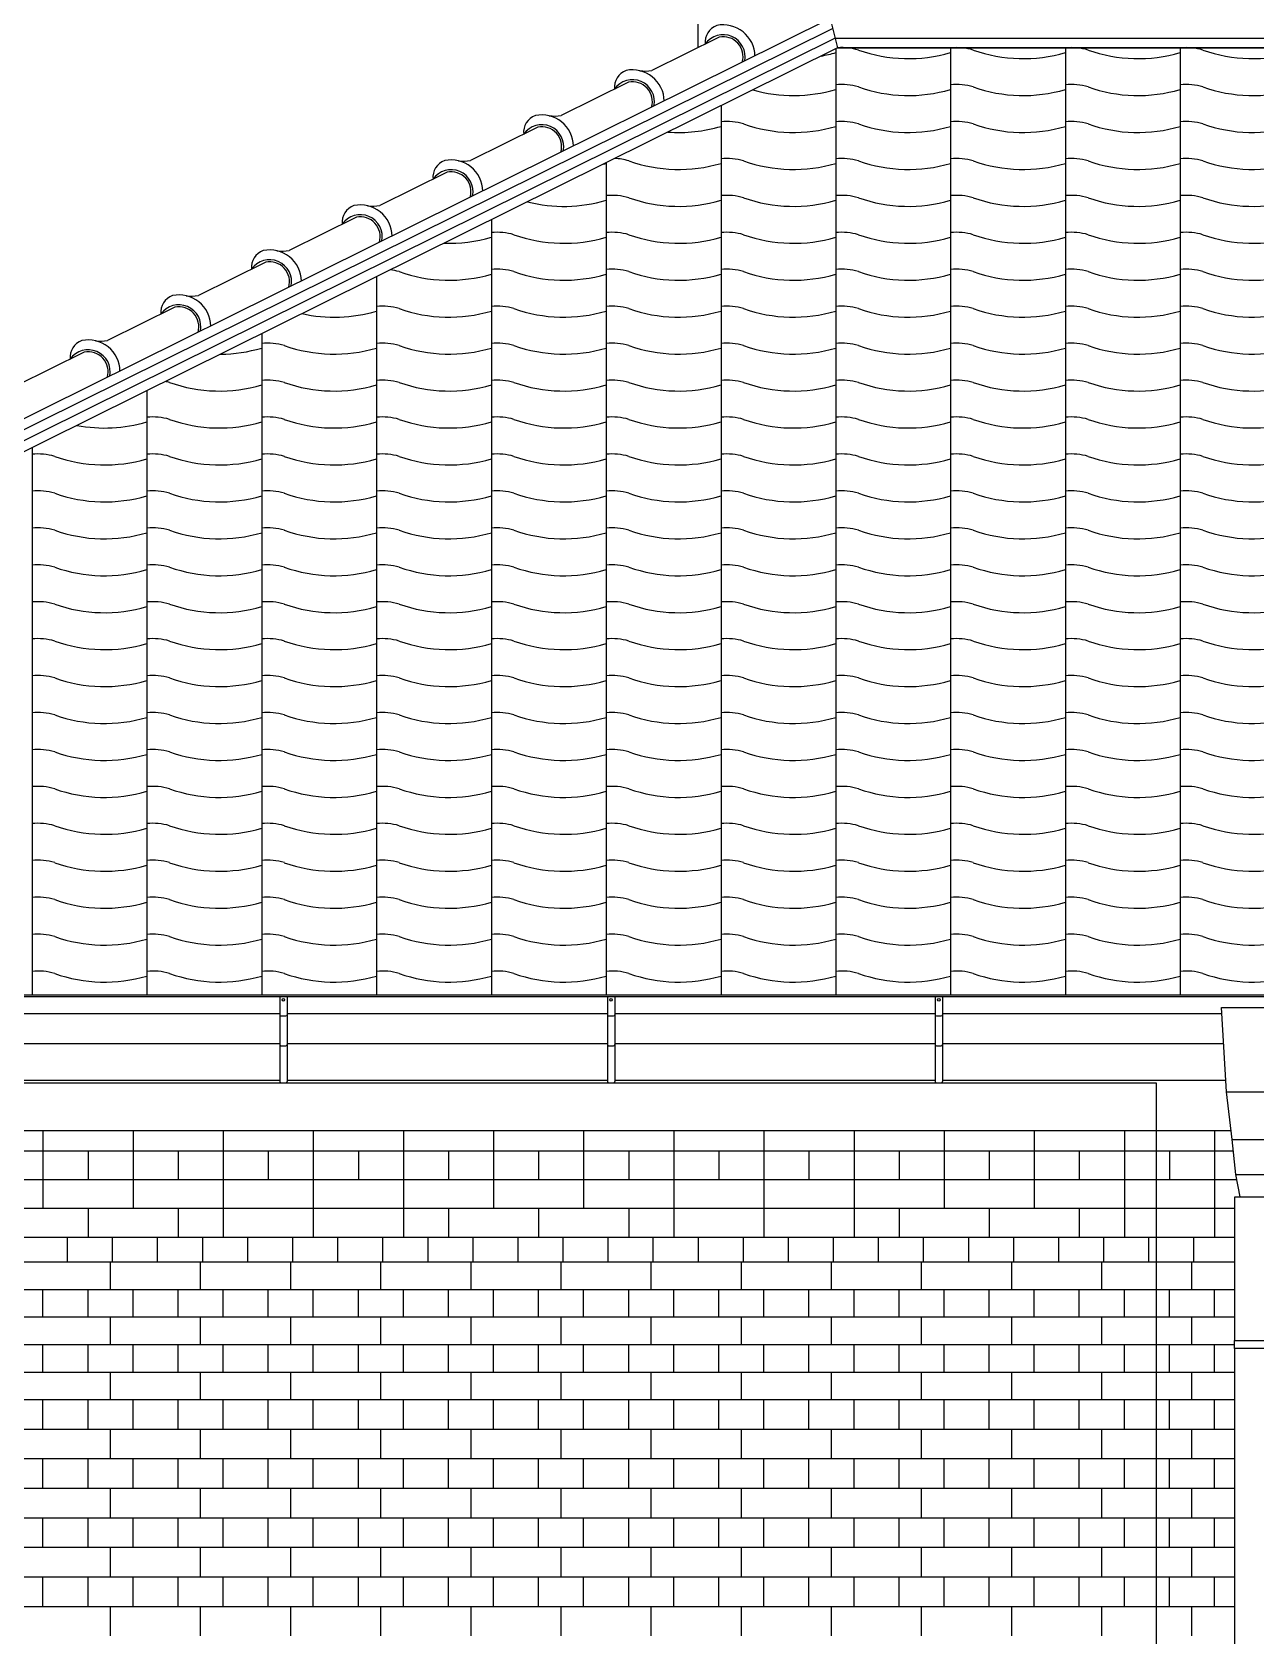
# Model space of a CAD drawing. Extents: x 101185 to 134825, y -129942 to -106182.
# Drawn here: x 110723 to 113711, y -118024 to -114110 of the extents above; entities that cross this region are included whole.
import ezdxf

# ---------------------------------------------------------------- set-up
doc = ezdxf.new("R2010")
doc.units = 0
doc.header["$LTSCALE"] = 50
doc.header["$MEASUREMENT"] = 0
for name, color, linetype in [('DIM', 7, 'CONTINUOUS'), ('ele-3', 6, 'CONTINUOUS'), ('FIN', 5, 'CONTINUOUS'), ('h', 5, 'CONTINUOUS'), ('HAT', 5, 'CONTINUOUS'), ('HATCH', 5, 'CONTINUOUS'), ('W-1', 3, 'CONTINUOUS'), ('WALLI', 4, 'CONTINUOUS'), ('WID', 4, 'CONTINUOUS')]:
    doc.layers.add(name, color=color, linetype=linetype)

msp = doc.modelspace()

# ---------------------------------------------------------------- linework, layer by layer
at = {"layer": 'DIM'}
msp.add_line((112671.6, -114076.5), (112689.4, -114148.1), dxfattribs=at)
at = {"layer": 'ele-3'}
for p, q in [((112677.5, -114100.4), (108141.6, -116351)), ((112683.4, -114124.2), (108147.6, -116374.8)), ((112683.4, -114124.2), (123125.3, -114124.2)), ((113659.4, -116952.4), (113734.4, -116952.4)), ((113659.4, -117302.9), (113659.4, -116952.4)), ((108109.4, -117178.5), (113659.4, -117178.5)), ((108109.4, -117245.7), (113659.4, -117245.7)), ((108109.4, -117312.9), (113658.4, -117312.9)), ((113659.4, -118187.3), (113659.4, -117322.9)), ((108109.4, -117380.1), (113659.4, -117380.1)), ((108109.4, -117447.3), (113659.4, -117447.3))]:
    msp.add_line(p, q, dxfattribs=at)
for points in [[(110809.4, -117111.3), (110809.4, -117051.3)], [(110919.4, -117111.3), (110919.4, -117051.3)], [(111029.4, -117111.3), (111029.4, -117051.3)], [(111139.4, -117111.3), (111139.4, -117051.3)], [(111249.4, -117111.3), (111249.4, -117051.3)], [(111359.4, -117111.3), (111359.4, -117051.3)], [(111469.4, -117111.3), (111469.4, -117051.3)], [(111579.4, -117111.3), (111579.4, -117051.3)], [(111689.4, -117111.3), (111689.4, -117051.3)], [(111799.4, -117111.3), (111799.4, -117051.3)], [(111909.4, -117111.3), (111909.4, -117051.3)], [(112019.4, -117111.3), (112019.4, -117051.3)], [(112129.4, -117111.3), (112129.4, -117051.3)], [(112239.4, -117111.3), (112239.4, -117051.3)], [(112349.4, -117111.3), (112349.4, -117051.3)], [(112459.4, -117111.3), (112459.4, -117051.3)], [(112569.4, -117111.3), (112569.4, -117051.3)], [(112679.4, -117111.3), (112679.4, -117051.3)], [(112789.4, -117111.3), (112789.4, -117051.3)], [(112899.4, -117111.3), (112899.4, -117051.3)], [(113009.4, -117111.3), (113009.4, -117051.3)], [(113119.4, -117111.3), (113119.4, -117051.3)], [(113229.4, -117111.3), (113229.4, -117051.3)], [(113339.4, -117111.3), (113339.4, -117051.3)], [(113449.4, -117111.3), (113449.4, -117051.3)], [(113559.4, -117111.3), (113559.4, -117051.3)], [(110914.4, -117178.5), (110914.4, -117111.3)], [(111134.4, -117178.5), (111134.4, -117111.3)], [(111354.4, -117178.5), (111354.4, -117111.3)], [(111574.4, -117178.5), (111574.4, -117111.3)], [(111794.4, -117178.5), (111794.4, -117111.3)], [(112014.4, -117178.5), (112014.4, -117111.3)], [(112234.4, -117178.5), (112234.4, -117111.3)], [(112454.4, -117178.5), (112454.4, -117111.3)], [(112674.4, -117178.5), (112674.4, -117111.3)], [(112894.4, -117178.5), (112894.4, -117111.3)], [(113114.4, -117178.5), (113114.4, -117111.3)], [(113334.4, -117178.5), (113334.4, -117111.3)], [(113554.4, -117178.5), (113554.4, -117111.3)], [(110749.4, -117245.7), (110749.4, -117178.5)], [(110859.4, -117245.7), (110859.4, -117178.5)], [(110969.4, -117245.7), (110969.4, -117178.5)], [(111079.4, -117245.7), (111079.4, -117178.5)], [(111189.4, -117245.7), (111189.4, -117178.5)], [(111299.4, -117245.7), (111299.4, -117178.5)], [(111409.4, -117245.7), (111409.4, -117178.5)], [(111519.4, -117245.7), (111519.4, -117178.5)], [(111629.4, -117245.7), (111629.4, -117178.5)], [(111739.4, -117245.7), (111739.4, -117178.5)], [(111849.4, -117245.7), (111849.4, -117178.5)], [(111959.4, -117245.7), (111959.4, -117178.5)], [(112069.4, -117245.7), (112069.4, -117178.5)], [(112179.4, -117245.7), (112179.4, -117178.5)], [(112289.4, -117245.7), (112289.4, -117178.5)], [(112399.4, -117245.7), (112399.4, -117178.5)], [(112509.4, -117245.7), (112509.4, -117178.5)], [(112619.4, -117245.7), (112619.4, -117178.5)], [(112729.4, -117245.7), (112729.4, -117178.5)], [(112839.4, -117245.7), (112839.4, -117178.5)], [(112949.4, -117245.7), (112949.4, -117178.5)], [(113059.4, -117245.7), (113059.4, -117178.5)], [(113169.4, -117245.7), (113169.4, -117178.5)], [(113279.4, -117245.7), (113279.4, -117178.5)], [(113389.4, -117245.7), (113389.4, -117178.5)], [(113499.4, -117245.7), (113499.4, -117178.5)], [(113609.4, -117245.7), (113609.4, -117178.5)], [(110914.4, -117312.9), (110914.4, -117245.7)], [(111134.4, -117312.9), (111134.4, -117245.7)], [(111354.4, -117312.9), (111354.4, -117245.7)], [(111574.4, -117312.9), (111574.4, -117245.7)], [(111794.4, -117312.9), (111794.4, -117245.7)], [(112014.4, -117312.9), (112014.4, -117245.7)], [(112234.4, -117312.9), (112234.4, -117245.7)], [(112454.4, -117312.9), (112454.4, -117245.7)], [(112674.4, -117312.9), (112674.4, -117245.7)], [(112894.4, -117312.9), (112894.4, -117245.7)], [(113114.4, -117312.9), (113114.4, -117245.7)], [(113334.4, -117312.9), (113334.4, -117245.7)], [(113554.4, -117312.9), (113554.4, -117245.7)], [(110749.4, -117380.1), (110749.4, -117312.9)], [(110859.4, -117380.1), (110859.4, -117312.9)], [(110969.4, -117380.1), (110969.4, -117312.9)], [(111079.4, -117380.1), (111079.4, -117312.9)], [(111189.4, -117380.1), (111189.4, -117312.9)], [(111299.4, -117380.1), (111299.4, -117312.9)], [(111409.4, -117380.1), (111409.4, -117312.9)], [(111519.4, -117380.1), (111519.4, -117312.9)], [(111629.4, -117380.1), (111629.4, -117312.9)], [(111739.4, -117380.1), (111739.4, -117312.9)], [(111849.4, -117380.1), (111849.4, -117312.9)], [(111959.4, -117380.1), (111959.4, -117312.9)], [(112069.4, -117380.1), (112069.4, -117312.9)], [(112179.4, -117380.1), (112179.4, -117312.9)], [(112289.4, -117380.1), (112289.4, -117312.9)], [(112399.4, -117380.1), (112399.4, -117312.9)], [(112509.4, -117380.1), (112509.4, -117312.9)], [(112619.4, -117380.1), (112619.4, -117312.9)], [(112729.4, -117380.1), (112729.4, -117312.9)], [(112839.4, -117380.1), (112839.4, -117312.9)], [(112949.4, -117380.1), (112949.4, -117312.9)], [(113059.4, -117380.1), (113059.4, -117312.9)], [(113169.4, -117380.1), (113169.4, -117312.9)], [(113279.4, -117380.1), (113279.4, -117312.9)], [(113389.4, -117380.1), (113389.4, -117312.9)], [(113499.4, -117380.1), (113499.4, -117312.9)], [(113609.4, -117380.1), (113609.4, -117312.9)], [(110914.4, -117447.3), (110914.4, -117380.1)], [(111134.4, -117447.3), (111134.4, -117380.1)], [(111354.4, -117447.3), (111354.4, -117380.1)], [(111574.4, -117447.3), (111574.4, -117380.1)], [(111794.4, -117447.3), (111794.4, -117380.1)], [(112014.4, -117447.3), (112014.4, -117380.1)], [(112234.4, -117447.3), (112234.4, -117380.1)], [(112454.4, -117447.3), (112454.4, -117380.1)], [(112674.4, -117447.3), (112674.4, -117380.1)], [(112894.4, -117447.3), (112894.4, -117380.1)], [(113114.4, -117447.3), (113114.4, -117380.1)], [(113334.4, -117447.3), (113334.4, -117380.1)], [(113554.4, -117447.3), (113554.4, -117380.1)]]:
    msp.add_lwpolyline(points, dxfattribs=at)
at = {"layer": 'FIN'}
msp.add_lwpolyline([(107939.4, -116674), (113466.9, -116674), (113466.9, -122410.3), (107939.4, -122410.3)], close=True, dxfattribs=at)
at = {"layer": 'h'}
for p, q in [((113655.5, -116841.3), (108109.4, -116841.3)), ((113663.9, -116911.3), (108109.4, -116911.3)), ((113659.4, -116981.3), (108109.4, -116981.3)), ((108109.4, -117519.4), (113659.4, -117519.4)), ((108109.4, -117591.5), (113659.4, -117591.5)), ((108109.4, -117663.6), (113659.4, -117663.6)), ((108109.4, -117735.7), (113659.4, -117735.7)), ((108109.4, -117807.9), (113659.4, -117807.9)), ((108109.4, -117880), (113659.4, -117880)), ((108109.4, -117952.1), (113659.4, -117952.1))]:
    msp.add_line(p, q, dxfattribs=at)
for points in [[(110749.4, -116791.3), (110749.4, -116841.3)], [(110969.4, -116791.3), (110969.4, -116841.3)], [(111189.4, -116791.3), (111189.4, -116841.3)], [(111409.4, -116791.3), (111409.4, -116841.3)], [(111629.4, -116791.3), (111629.4, -116841.3)], [(111849.4, -116791.3), (111849.4, -116841.3)], [(112069.4, -116791.3), (112069.4, -116841.3)], [(112289.4, -116791.3), (112289.4, -116841.3)], [(112509.4, -116791.3), (112509.4, -116841.3)], [(112729.4, -116791.3), (112729.4, -116841.3)], [(112949.4, -116791.3), (112949.4, -116841.3)], [(113169.4, -116791.3), (113169.4, -116841.3)], [(113389.4, -116791.3), (113389.4, -116841.3)], [(113609.4, -116791.3), (113609.4, -116841.3)], [(110749.4, -116841.3), (110749.4, -116911.3)], [(110859.4, -116841.3), (110859.4, -116911.3)], [(110969.4, -116841.3), (110969.4, -116911.3)], [(111079.4, -116841.3), (111079.4, -116911.3)], [(111189.4, -116841.3), (111189.4, -116911.3)], [(111299.4, -116841.3), (111299.4, -116911.3)], [(111409.4, -116841.3), (111409.4, -116911.3)], [(111519.4, -116841.3), (111519.4, -116911.3)], [(111629.4, -116841.3), (111629.4, -116911.3)], [(111739.4, -116841.3), (111739.4, -116911.3)], [(111849.4, -116841.3), (111849.4, -116911.3)], [(111959.4, -116841.3), (111959.4, -116911.3)], [(112069.4, -116841.3), (112069.4, -116911.3)], [(112179.4, -116841.3), (112179.4, -116911.3)], [(112289.4, -116841.3), (112289.4, -116911.3)], [(112399.4, -116841.3), (112399.4, -116911.3)], [(112509.4, -116841.3), (112509.4, -116911.3)], [(112619.4, -116841.3), (112619.4, -116911.3)], [(112729.4, -116841.3), (112729.4, -116911.3)], [(112839.4, -116841.3), (112839.4, -116911.3)], [(112949.4, -116841.3), (112949.4, -116911.3)], [(113059.4, -116841.3), (113059.4, -116911.3)], [(113169.4, -116841.3), (113169.4, -116911.3)], [(113279.4, -116841.3), (113279.4, -116911.3)], [(113389.4, -116841.3), (113389.4, -116911.3)], [(113499.4, -116841.3), (113499.4, -116911.3)], [(113609.4, -116841.3), (113609.4, -116911.3)], [(110749.4, -116911.3), (110749.4, -116981.3)], [(110969.4, -116911.3), (110969.4, -116981.3)], [(111189.4, -116911.3), (111189.4, -116981.3)], [(111409.4, -116911.3), (111409.4, -116981.3)], [(111629.4, -116911.3), (111629.4, -116981.3)], [(111849.4, -116911.3), (111849.4, -116981.3)], [(112069.4, -116911.3), (112069.4, -116981.3)], [(112289.4, -116911.3), (112289.4, -116981.3)], [(112509.4, -116911.3), (112509.4, -116981.3)], [(112729.4, -116911.3), (112729.4, -116981.3)], [(112949.4, -116911.3), (112949.4, -116981.3)], [(113169.4, -116911.3), (113169.4, -116981.3)], [(113389.4, -116911.3), (113389.4, -116981.3)], [(113609.4, -116911.3), (113609.4, -116981.3)], [(110859.4, -116981.3), (110859.4, -117051.3)], [(111079.4, -116981.3), (111079.4, -117051.3)], [(111189.4, -116981.3), (111189.4, -117051.3)], [(111409.4, -116981.3), (111409.4, -117051.3)], [(111629.4, -116981.3), (111629.4, -117051.3)], [(111739.4, -116981.3), (111739.4, -117051.3)], [(111959.4, -116981.3), (111959.4, -117051.3)], [(112179.4, -116981.3), (112179.4, -117051.3)], [(112289.4, -116981.3), (112289.4, -117051.3)], [(112509.4, -116981.3), (112509.4, -117051.3)], [(112729.4, -116981.3), (112729.4, -117051.3)], [(112839.4, -116981.3), (112839.4, -117051.3)], [(113059.4, -116981.3), (113059.4, -117051.3)], [(113279.4, -116981.3), (113279.4, -117051.3)], [(113389.4, -116981.3), (113389.4, -117051.3)], [(113609.4, -116981.3), (113609.4, -117051.3)], [(110749.4, -117519.4), (110749.4, -117447.3)], [(110859.4, -117519.4), (110859.4, -117447.3)], [(110969.4, -117519.4), (110969.4, -117447.3)], [(111079.4, -117519.4), (111079.4, -117447.3)], [(111189.4, -117519.4), (111189.4, -117447.3)], [(111299.4, -117519.4), (111299.4, -117447.3)], [(111409.4, -117519.4), (111409.4, -117447.3)], [(111519.4, -117519.4), (111519.4, -117447.3)], [(111629.4, -117519.4), (111629.4, -117447.3)], [(111739.4, -117519.4), (111739.4, -117447.3)], [(111849.4, -117519.4), (111849.4, -117447.3)], [(111959.4, -117519.4), (111959.4, -117447.3)], [(112069.4, -117519.4), (112069.4, -117447.3)], [(112179.4, -117519.4), (112179.4, -117447.3)], [(112289.4, -117519.4), (112289.4, -117447.3)], [(112399.4, -117519.4), (112399.4, -117447.3)], [(112509.4, -117519.4), (112509.4, -117447.3)], [(112619.4, -117519.4), (112619.4, -117447.3)], [(112729.4, -117519.4), (112729.4, -117447.3)], [(112839.4, -117519.4), (112839.4, -117447.3)], [(112949.4, -117519.4), (112949.4, -117447.3)], [(113059.4, -117519.4), (113059.4, -117447.3)], [(113169.4, -117519.4), (113169.4, -117447.3)], [(113279.4, -117519.4), (113279.4, -117447.3)], [(113389.4, -117519.4), (113389.4, -117447.3)], [(113499.4, -117519.4), (113499.4, -117447.3)], [(113609.4, -117519.4), (113609.4, -117447.3)], [(110914.4, -117591.5), (110914.4, -117519.4)], [(111134.4, -117591.5), (111134.4, -117519.4)], [(111354.4, -117591.5), (111354.4, -117519.4)], [(111574.4, -117591.5), (111574.4, -117519.4)], [(111794.4, -117591.5), (111794.4, -117519.4)], [(112014.4, -117591.5), (112014.4, -117519.4)], [(112234.4, -117591.5), (112234.4, -117519.4)], [(112454.4, -117591.5), (112454.4, -117519.4)], [(112674.4, -117591.5), (112674.4, -117519.4)], [(112894.4, -117591.5), (112894.4, -117519.4)], [(113114.4, -117591.5), (113114.4, -117519.4)], [(113334.4, -117591.5), (113334.4, -117519.4)], [(113554.4, -117591.5), (113554.4, -117519.4)], [(110749.4, -117663.6), (110749.4, -117591.5)], [(110859.4, -117663.6), (110859.4, -117591.5)], [(110969.4, -117663.6), (110969.4, -117591.5)], [(111079.4, -117663.6), (111079.4, -117591.5)], [(111189.4, -117663.6), (111189.4, -117591.5)], [(111299.4, -117663.6), (111299.4, -117591.5)], [(111409.4, -117663.6), (111409.4, -117591.5)], [(111519.4, -117663.6), (111519.4, -117591.5)], [(111629.4, -117663.6), (111629.4, -117591.5)], [(111739.4, -117663.6), (111739.4, -117591.5)], [(111849.4, -117663.6), (111849.4, -117591.5)], [(111959.4, -117663.6), (111959.4, -117591.5)], [(112069.4, -117663.6), (112069.4, -117591.5)], [(112179.4, -117663.6), (112179.4, -117591.5)], [(112289.4, -117663.6), (112289.4, -117591.5)], [(112399.4, -117663.6), (112399.4, -117591.5)], [(112509.4, -117663.6), (112509.4, -117591.5)], [(112619.4, -117663.6), (112619.4, -117591.5)], [(112729.4, -117663.6), (112729.4, -117591.5)], [(112839.4, -117663.6), (112839.4, -117591.5)], [(112949.4, -117663.6), (112949.4, -117591.5)], [(113059.4, -117663.6), (113059.4, -117591.5)], [(113169.4, -117663.6), (113169.4, -117591.5)], [(113279.4, -117663.6), (113279.4, -117591.5)], [(113389.4, -117663.6), (113389.4, -117591.5)], [(113499.4, -117663.6), (113499.4, -117591.5)], [(113609.4, -117663.6), (113609.4, -117591.5)], [(110914.4, -117735.7), (110914.4, -117663.6)], [(111134.4, -117735.7), (111134.4, -117663.6)], [(111354.4, -117735.7), (111354.4, -117663.6)], [(111574.4, -117735.7), (111574.4, -117663.6)], [(111794.4, -117735.7), (111794.4, -117663.6)], [(112014.4, -117735.7), (112014.4, -117663.6)], [(112234.4, -117735.7), (112234.4, -117663.6)], [(112454.4, -117735.7), (112454.4, -117663.6)], [(112674.4, -117735.7), (112674.4, -117663.6)], [(112894.4, -117735.7), (112894.4, -117663.6)], [(113114.4, -117735.7), (113114.4, -117663.6)], [(113334.4, -117735.7), (113334.4, -117663.6)], [(113554.4, -117735.7), (113554.4, -117663.6)], [(110749.4, -117807.9), (110749.4, -117735.7)], [(110859.4, -117807.9), (110859.4, -117735.7)], [(110969.4, -117807.9), (110969.4, -117735.7)], [(111079.4, -117807.9), (111079.4, -117735.7)], [(111189.4, -117807.9), (111189.4, -117735.7)], [(111299.4, -117807.9), (111299.4, -117735.7)], [(111409.4, -117807.9), (111409.4, -117735.7)], [(111519.4, -117807.9), (111519.4, -117735.7)], [(111629.4, -117807.9), (111629.4, -117735.7)], [(111739.4, -117807.9), (111739.4, -117735.7)], [(111849.4, -117807.9), (111849.4, -117735.7)], [(111959.4, -117807.9), (111959.4, -117735.7)], [(112069.4, -117807.9), (112069.4, -117735.7)], [(112179.4, -117807.9), (112179.4, -117735.7)], [(112289.4, -117807.9), (112289.4, -117735.7)], [(112399.4, -117807.9), (112399.4, -117735.7)], [(112509.4, -117807.9), (112509.4, -117735.7)], [(112619.4, -117807.9), (112619.4, -117735.7)], [(112729.4, -117807.9), (112729.4, -117735.7)], [(112839.4, -117807.9), (112839.4, -117735.7)], [(112949.4, -117807.9), (112949.4, -117735.7)], [(113059.4, -117807.9), (113059.4, -117735.7)], [(113169.4, -117807.9), (113169.4, -117735.7)], [(113279.4, -117807.9), (113279.4, -117735.7)], [(113389.4, -117807.9), (113389.4, -117735.7)], [(113499.4, -117807.9), (113499.4, -117735.7)], [(113609.4, -117807.9), (113609.4, -117735.7)], [(110914.4, -117880), (110914.4, -117807.9)], [(111134.4, -117880), (111134.4, -117807.9)], [(111354.4, -117880), (111354.4, -117807.9)], [(111574.4, -117880), (111574.4, -117807.9)], [(111794.4, -117880), (111794.4, -117807.9)], [(112014.4, -117880), (112014.4, -117807.9)], [(112234.4, -117880), (112234.4, -117807.9)], [(112454.4, -117880), (112454.4, -117807.9)], [(112674.4, -117880), (112674.4, -117807.9)], [(112894.4, -117880), (112894.4, -117807.9)], [(113114.4, -117880), (113114.4, -117807.9)], [(113334.4, -117880), (113334.4, -117807.9)], [(113554.4, -117880), (113554.4, -117807.9)], [(110749.4, -117952.1), (110749.4, -117880)], [(110859.4, -117952.1), (110859.4, -117880)], [(110969.4, -117952.1), (110969.4, -117880)], [(111079.4, -117952.1), (111079.4, -117880)], [(111189.4, -117952.1), (111189.4, -117880)], [(111299.4, -117952.1), (111299.4, -117880)], [(111409.4, -117952.1), (111409.4, -117880)], [(111519.4, -117952.1), (111519.4, -117880)], [(111629.4, -117952.1), (111629.4, -117880)], [(111739.4, -117952.1), (111739.4, -117880)], [(111849.4, -117952.1), (111849.4, -117880)], [(111959.4, -117952.1), (111959.4, -117880)], [(112069.4, -117952.1), (112069.4, -117880)], [(112179.4, -117952.1), (112179.4, -117880)], [(112289.4, -117952.1), (112289.4, -117880)], [(112399.4, -117952.1), (112399.4, -117880)], [(112509.4, -117952.1), (112509.4, -117880)], [(112619.4, -117952.1), (112619.4, -117880)], [(112729.4, -117952.1), (112729.4, -117880)], [(112839.4, -117952.1), (112839.4, -117880)], [(112949.4, -117952.1), (112949.4, -117880)], [(113059.4, -117952.1), (113059.4, -117880)], [(113169.4, -117952.1), (113169.4, -117880)], [(113279.4, -117952.1), (113279.4, -117880)], [(113389.4, -117952.1), (113389.4, -117880)], [(113499.4, -117952.1), (113499.4, -117880)], [(113609.4, -117952.1), (113609.4, -117880)], [(110914.4, -118024.2), (110914.4, -117952.1)], [(111134.4, -118024.2), (111134.4, -117952.1)], [(111354.4, -118024.2), (111354.4, -117952.1)], [(111574.4, -118024.2), (111574.4, -117952.1)], [(111794.4, -118024.2), (111794.4, -117952.1)], [(112014.4, -118024.2), (112014.4, -117952.1)], [(112234.4, -118024.2), (112234.4, -117952.1)], [(112454.4, -118024.2), (112454.4, -117952.1)], [(112674.4, -118024.2), (112674.4, -117952.1)], [(112894.4, -118024.2), (112894.4, -117952.1)], [(113114.4, -118024.2), (113114.4, -117952.1)], [(113334.4, -118024.2), (113334.4, -117952.1)], [(113554.4, -118024.2), (113554.4, -117952.1)]]:
    msp.add_lwpolyline(points, dxfattribs=at)
at = {"layer": 'HAT'}
for centre, radius, start, end in [((112699.1, -114294.1), 146.7, 73.7335, 93.5796), ((112979.5, -114294.1), 146.7, 73.7335, 95.5336), ((113259.8, -114294.1), 146.7, 73.7335, 95.5336), ((113540.1, -114294.1), 146.7, 73.7335, 95.5336), ((112581.9, -113808.8), 365.5, 280.5886, 286.387), ((112862.2, -113808.8), 365.5, 250.5059, 286.387), ((113142.5, -113808.8), 365.5, 250.5059, 286.387), ((113422.8, -113808.8), 365.5, 250.5059, 286.387), ((113703.1, -113808.8), 365.5, 250.5059, 286.387), ((112581.9, -113898.9), 365.5, 254.2271, 286.387), ((112699.1, -114384.3), 146.7, 73.7335, 95.5336), ((112862.2, -113898.9), 365.5, 250.5059, 286.387), ((112979.5, -114384.3), 146.7, 73.7335, 95.5336), ((113142.5, -113898.9), 365.5, 250.5059, 286.387), ((113259.8, -114384.3), 146.7, 73.7335, 95.5336), ((113422.8, -113898.9), 365.5, 250.5059, 286.387), ((113540.1, -114384.3), 146.7, 73.7335, 95.5336), ((113703.1, -113898.9), 365.5, 250.5059, 286.387), ((112301.6, -113989.1), 365.5, 265.8351, 286.387), ((112418.8, -114474.4), 146.7, 73.7335, 95.5336), ((112581.9, -113989.1), 365.5, 250.5059, 286.387), ((112699.1, -114474.4), 146.7, 73.7335, 95.5336), ((112862.2, -113989.1), 365.5, 250.5059, 286.387), ((112979.5, -114474.4), 146.7, 73.7335, 95.5336), ((113142.5, -113989.1), 365.5, 250.5059, 286.387), ((113259.8, -114474.4), 146.7, 73.7335, 95.5336), ((113422.8, -113989.1), 365.5, 250.5059, 286.387), ((113540.1, -114474.4), 146.7, 73.7335, 95.5336), ((113703.1, -113989.1), 365.5, 250.5059, 286.387), ((112138.5, -114564.6), 146.7, 73.7335, 87.4171), ((112301.6, -114079.3), 365.5, 250.5059, 286.387), ((112418.8, -114564.6), 146.7, 73.7335, 95.5336), ((112581.9, -114079.3), 365.5, 250.5059, 286.387), ((112699.1, -114564.6), 146.7, 73.7335, 95.5336), ((112862.2, -114079.3), 365.5, 250.5059, 286.387), ((112979.5, -114564.6), 146.7, 73.7335, 95.5336), ((113142.5, -114079.3), 365.5, 250.5059, 286.387), ((113259.8, -114564.6), 146.7, 73.7335, 95.5336), ((113422.8, -114079.3), 365.5, 250.5059, 286.387), ((113540.1, -114564.6), 146.7, 73.7335, 95.5336), ((113703.1, -114079.3), 365.5, 250.5059, 286.387), ((112021.3, -114079.3), 365.5, 285.2173, 286.387), ((112021.3, -114169.4), 365.5, 255.8608, 286.387), ((112138.5, -114654.8), 146.7, 73.7335, 95.5336), ((112301.6, -114169.4), 365.5, 250.5059, 286.387), ((112418.8, -114654.8), 146.7, 73.7335, 95.5336), ((112581.9, -114169.4), 365.5, 250.5059, 286.387), ((112699.1, -114654.8), 146.7, 73.7335, 95.5336), ((112862.2, -114169.4), 365.5, 250.5059, 286.387), ((112979.5, -114654.8), 146.7, 73.7335, 95.5336), ((113142.5, -114169.4), 365.5, 250.5059, 286.387), ((113259.8, -114654.8), 146.7, 73.7335, 95.5336), ((113422.8, -114169.4), 365.5, 250.5059, 286.387), ((113540.1, -114654.8), 146.7, 73.7335, 95.5336), ((113703.1, -114169.4), 365.5, 250.5059, 286.387), ((111741, -114259.6), 365.5, 268.0297, 286.387), ((111858.2, -114744.9), 146.7, 73.7335, 95.5336), ((112021.3, -114259.6), 365.5, 250.5059, 286.387), ((112138.5, -114744.9), 146.7, 73.7335, 95.5336), ((112301.6, -114259.6), 365.5, 250.5059, 286.387), ((112418.8, -114744.9), 146.7, 73.7335, 95.5336), ((112581.9, -114259.6), 365.5, 250.5059, 286.387), ((112699.1, -114744.9), 146.7, 73.7335, 95.5336), ((112862.2, -114259.6), 365.5, 250.5059, 286.387), ((112979.5, -114744.9), 146.7, 73.7335, 95.5336), ((113142.5, -114259.6), 365.5, 250.5059, 286.387), ((113259.8, -114744.9), 146.7, 73.7335, 95.5336), ((113422.8, -114259.6), 365.5, 250.5059, 286.387), ((113540.1, -114744.9), 146.7, 73.7335, 95.5336), ((113703.1, -114259.6), 365.5, 250.5059, 286.387), ((111577.9, -114835.1), 146.7, 73.7335, 82.2742), ((111741, -114349.7), 365.5, 250.5059, 286.387), ((111858.2, -114835.1), 146.7, 73.7335, 95.5336), ((112021.3, -114349.7), 365.5, 250.5059, 286.387), ((112138.5, -114835.1), 146.7, 73.7335, 95.5336), ((112301.6, -114349.7), 365.5, 250.5059, 286.387), ((112418.8, -114835.1), 146.7, 73.7335, 95.5336), ((112581.9, -114349.7), 365.5, 250.5059, 286.387), ((112699.1, -114835.1), 146.7, 73.7335, 95.5336), ((112862.2, -114349.7), 365.5, 250.5059, 286.387), ((112979.5, -114835.1), 146.7, 73.7335, 95.5336), ((113142.5, -114349.7), 365.5, 250.5059, 286.387), ((113259.8, -114835.1), 146.7, 73.7335, 95.5336), ((113422.8, -114349.7), 365.5, 250.5059, 286.387), ((113540.1, -114835.1), 146.7, 73.7335, 95.5336), ((113703.1, -114349.7), 365.5, 250.5059, 286.387), ((111460.6, -114439.9), 365.5, 257.5509, 286.387), ((111577.9, -114925.2), 146.7, 73.7335, 95.5336), ((111741, -114439.9), 365.5, 250.5059, 286.387), ((111858.2, -114925.2), 146.7, 73.7335, 95.5336), ((112021.3, -114439.9), 365.5, 250.5059, 286.387), ((112138.5, -114925.2), 146.7, 73.7335, 95.5336), ((112301.6, -114439.9), 365.5, 250.5059, 286.387), ((112418.8, -114925.2), 146.7, 73.7335, 95.5336), ((112581.9, -114439.9), 365.5, 250.5059, 286.387), ((112699.1, -114925.2), 146.7, 73.7335, 95.5336), ((112862.2, -114439.9), 365.5, 250.5059, 286.387), ((112979.5, -114925.2), 146.7, 73.7335, 95.5336), ((113142.5, -114439.9), 365.5, 250.5059, 286.387), ((113259.8, -114925.2), 146.7, 73.7335, 95.5336), ((113422.8, -114439.9), 365.5, 250.5059, 286.387), ((113540.1, -114925.2), 146.7, 73.7335, 95.5336), ((113703.1, -114439.9), 365.5, 250.5059, 286.387), ((111180.3, -114530.1), 365.5, 270.3925, 286.387), ((111297.6, -115015.4), 146.7, 73.7335, 95.5336), ((111460.6, -114530.1), 365.5, 250.5059, 286.387), ((111577.9, -115015.4), 146.7, 73.7335, 95.5336), ((111741, -114530.1), 365.5, 250.5059, 286.387), ((111858.2, -115015.4), 146.7, 73.7335, 95.5336), ((112021.3, -114530.1), 365.5, 250.5059, 286.387), ((112138.5, -115015.4), 146.7, 73.7335, 95.5336), ((112301.6, -114530.1), 365.5, 250.5059, 286.387), ((112418.8, -115015.4), 146.7, 73.7335, 95.5336), ((112581.9, -114530.1), 365.5, 250.5059, 286.387), ((112699.1, -115015.4), 146.7, 73.7335, 95.5336), ((112862.2, -114530.1), 365.5, 250.5059, 286.387), ((112979.5, -115015.4), 146.7, 73.7335, 95.5336), ((113142.5, -114530.1), 365.5, 250.5059, 286.387), ((113259.8, -115015.4), 146.7, 73.7335, 95.5336), ((113422.8, -114530.1), 365.5, 250.5059, 286.387), ((113540.1, -115015.4), 146.7, 73.7335, 95.5336), ((113703.1, -114530.1), 365.5, 250.5059, 286.387), ((111017.3, -115105.6), 146.7, 73.7335, 77.7387), ((111180.3, -114620.2), 365.5, 250.5059, 286.387), ((111297.6, -115105.6), 146.7, 73.7335, 95.5336), ((111460.6, -114620.2), 365.5, 250.5059, 286.387), ((111577.9, -115105.6), 146.7, 73.7335, 95.5336), ((111741, -114620.2), 365.5, 250.5059, 286.387), ((111858.2, -115105.6), 146.7, 73.7335, 95.5336), ((112021.3, -114620.2), 365.5, 250.5059, 286.387), ((112138.5, -115105.6), 146.7, 73.7335, 95.5336), ((112301.6, -114620.2), 365.5, 250.5059, 286.387), ((112418.8, -115105.6), 146.7, 73.7335, 95.5336), ((112581.9, -114620.2), 365.5, 250.5059, 286.387), ((112699.1, -115105.6), 146.7, 73.7335, 95.5336), ((112862.2, -114620.2), 365.5, 250.5059, 286.387), ((112979.5, -115105.6), 146.7, 73.7335, 95.5336), ((113142.5, -114620.2), 365.5, 250.5059, 286.387), ((113259.8, -115105.6), 146.7, 73.7335, 95.5336), ((113422.8, -114620.2), 365.5, 250.5059, 286.387), ((113540.1, -115105.6), 146.7, 73.7335, 95.5336), ((113703.1, -114620.2), 365.5, 250.5059, 286.387), ((111017.3, -115195.7), 146.7, 73.7335, 95.5336), ((111297.6, -115195.7), 146.7, 73.7335, 95.5336), ((111577.9, -115195.7), 146.7, 73.7335, 95.5336), ((111858.2, -115195.7), 146.7, 73.7335, 95.5336), ((112138.5, -115195.7), 146.7, 73.7335, 95.5336), ((112418.8, -115195.7), 146.7, 73.7335, 95.5336), ((112699.1, -115195.7), 146.7, 73.7335, 95.5336), ((112979.5, -115195.7), 146.7, 73.7335, 95.5336), ((113259.8, -115195.7), 146.7, 73.7335, 95.5336), ((113540.1, -115195.7), 146.7, 73.7335, 95.5336), ((110900, -114710.4), 365.5, 259.3053, 286.387), ((111180.3, -114710.4), 365.5, 250.5059, 286.387), ((111460.6, -114710.4), 365.5, 250.5059, 286.387), ((111741, -114710.4), 365.5, 250.5059, 286.387), ((112021.3, -114710.4), 365.5, 250.5059, 286.387), ((112301.6, -114710.4), 365.5, 250.5059, 286.387), ((112581.9, -114710.4), 365.5, 250.5059, 286.387), ((112862.2, -114710.4), 365.5, 250.5059, 286.387), ((113142.5, -114710.4), 365.5, 250.5059, 286.387), ((113422.8, -114710.4), 365.5, 250.5059, 286.387), ((113703.1, -114710.4), 365.5, 250.5059, 286.387), ((110737, -115285.9), 146.7, 73.7335, 95.5336), ((110900, -114800.5), 365.5, 250.5059, 286.387), ((111017.3, -115285.9), 146.7, 73.7335, 95.5336), ((111180.3, -114800.5), 365.5, 250.5059, 286.387), ((111297.6, -115285.9), 146.7, 73.7335, 95.5336), ((111460.6, -114800.5), 365.5, 250.5059, 286.387), ((111577.9, -115285.9), 146.7, 73.7335, 95.5336), ((111741, -114800.5), 365.5, 250.5059, 286.387), ((111858.2, -115285.9), 146.7, 73.7335, 95.5336), ((112021.3, -114800.5), 365.5, 250.5059, 286.387), ((112138.5, -115285.9), 146.7, 73.7335, 95.5336), ((112301.6, -114800.5), 365.5, 250.5059, 286.387), ((112418.8, -115285.9), 146.7, 73.7335, 95.5336), ((112581.9, -114800.5), 365.5, 250.5059, 286.387), ((112699.1, -115285.9), 146.7, 73.7335, 95.5336), ((112862.2, -114800.5), 365.5, 250.5059, 286.387), ((112979.5, -115285.9), 146.7, 73.7335, 95.5336), ((113142.5, -114800.5), 365.5, 250.5059, 286.387), ((113259.8, -115285.9), 146.7, 73.7335, 95.5336), ((113422.8, -114800.5), 365.5, 250.5059, 286.387), ((113540.1, -115285.9), 146.7, 73.7335, 95.5336), ((113703.1, -114800.5), 365.5, 250.5059, 286.387), ((110737, -115376), 146.7, 73.7335, 95.5336), ((110900, -114890.7), 365.5, 250.5059, 286.387), ((111017.3, -115376), 146.7, 73.7335, 95.5336), ((111180.3, -114890.7), 365.5, 250.5059, 286.387), ((111297.6, -115376), 146.7, 73.7335, 95.5336), ((111460.6, -114890.7), 365.5, 250.5059, 286.387), ((111577.9, -115376), 146.7, 73.7335, 95.5336), ((111741, -114890.7), 365.5, 250.5059, 286.387), ((111858.2, -115376), 146.7, 73.7335, 95.5336), ((112021.3, -114890.7), 365.5, 250.5059, 286.387), ((112138.5, -115376), 146.7, 73.7335, 95.5336), ((112301.6, -114890.7), 365.5, 250.5059, 286.387), ((112418.8, -115376), 146.7, 73.7335, 95.5336), ((112581.9, -114890.7), 365.5, 250.5059, 286.387), ((112699.1, -115376), 146.7, 73.7335, 95.5336), ((112862.2, -114890.7), 365.5, 250.5059, 286.387), ((112979.5, -115376), 146.7, 73.7335, 95.5336), ((113142.5, -114890.7), 365.5, 250.5059, 286.387), ((113259.8, -115376), 146.7, 73.7335, 95.5336), ((113422.8, -114890.7), 365.5, 250.5059, 286.387), ((113540.1, -115376), 146.7, 73.7335, 95.5336), ((113703.1, -114890.7), 365.5, 250.5059, 286.387), ((110737, -115466.2), 146.7, 73.7335, 95.5336), ((110900, -114980.9), 365.5, 250.5059, 286.387), ((111017.3, -115466.2), 146.7, 73.7335, 95.5336), ((111180.3, -114980.9), 365.5, 250.5059, 286.387), ((111297.6, -115466.2), 146.7, 73.7335, 95.5336), ((111460.6, -114980.9), 365.5, 250.5059, 286.387), ((111577.9, -115466.2), 146.7, 73.7335, 95.5336), ((111741, -114980.9), 365.5, 250.5059, 286.387), ((111858.2, -115466.2), 146.7, 73.7335, 95.5336), ((112021.3, -114980.9), 365.5, 250.5059, 286.387), ((112138.5, -115466.2), 146.7, 73.7335, 95.5336), ((112301.6, -114980.9), 365.5, 250.5059, 286.387), ((112418.8, -115466.2), 146.7, 73.7335, 95.5336), ((112581.9, -114980.9), 365.5, 250.5059, 286.387), ((112699.1, -115466.2), 146.7, 73.7335, 95.5336), ((112862.2, -114980.9), 365.5, 250.5059, 286.387), ((112979.5, -115466.2), 146.7, 73.7335, 95.5336), ((113142.5, -114980.9), 365.5, 250.5059, 286.387), ((113259.8, -115466.2), 146.7, 73.7335, 95.5336), ((113422.8, -114980.9), 365.5, 250.5059, 286.387), ((113540.1, -115466.2), 146.7, 73.7335, 95.5336), ((113703.1, -114980.9), 365.5, 250.5059, 286.387), ((110737, -115556.4), 146.7, 73.7335, 95.5336), ((110900, -115071), 365.5, 250.5059, 286.387), ((111017.3, -115556.4), 146.7, 73.7335, 95.5336), ((111180.3, -115071), 365.5, 250.5059, 286.387), ((111297.6, -115556.4), 146.7, 73.7335, 95.5336), ((111460.6, -115071), 365.5, 250.5059, 286.387), ((111577.9, -115556.4), 146.7, 73.7335, 95.5336), ((111741, -115071), 365.5, 250.5059, 286.387), ((111858.2, -115556.4), 146.7, 73.7335, 95.5336), ((112021.3, -115071), 365.5, 250.5059, 286.387), ((112138.5, -115556.4), 146.7, 73.7335, 95.5336), ((112301.6, -115071), 365.5, 250.5059, 286.387), ((112418.8, -115556.4), 146.7, 73.7335, 95.5336), ((112581.9, -115071), 365.5, 250.5059, 286.387), ((112699.1, -115556.4), 146.7, 73.7335, 95.5336), ((112862.2, -115071), 365.5, 250.5059, 286.387), ((112979.5, -115556.4), 146.7, 73.7335, 95.5336), ((113142.5, -115071), 365.5, 250.5059, 286.387), ((113259.8, -115556.4), 146.7, 73.7335, 95.5336), ((113422.8, -115071), 365.5, 250.5059, 286.387), ((113540.1, -115556.4), 146.7, 73.7335, 95.5336), ((113703.1, -115071), 365.5, 250.5059, 286.387), ((110737, -115646.5), 146.7, 73.7335, 95.5336), ((110900, -115161.2), 365.5, 250.5059, 286.387), ((111017.3, -115646.5), 146.7, 73.7335, 95.5336), ((111180.3, -115161.2), 365.5, 250.5059, 286.387), ((111297.6, -115646.5), 146.7, 73.7335, 95.5336), ((111460.6, -115161.2), 365.5, 250.5059, 286.387), ((111577.9, -115646.5), 146.7, 73.7335, 95.5336), ((111741, -115161.2), 365.5, 250.5059, 286.387), ((111858.2, -115646.5), 146.7, 73.7335, 95.5336), ((112021.3, -115161.2), 365.5, 250.5059, 286.387), ((112138.5, -115646.5), 146.7, 73.7335, 95.5336), ((112301.6, -115161.2), 365.5, 250.5059, 286.387), ((112418.8, -115646.5), 146.7, 73.7335, 95.5336), ((112581.9, -115161.2), 365.5, 250.5059, 286.387), ((112699.1, -115646.5), 146.7, 73.7335, 95.5336), ((112862.2, -115161.2), 365.5, 250.5059, 286.387), ((112979.5, -115646.5), 146.7, 73.7335, 95.5336), ((113142.5, -115161.2), 365.5, 250.5059, 286.387), ((113259.8, -115646.5), 146.7, 73.7335, 95.5336), ((113422.8, -115161.2), 365.5, 250.5059, 286.387), ((113540.1, -115646.5), 146.7, 73.7335, 95.5336), ((113703.1, -115161.2), 365.5, 250.5059, 286.387), ((110737, -115736.7), 146.7, 73.7335, 95.5336), ((110900, -115251.3), 365.5, 250.5059, 286.387), ((111017.3, -115736.7), 146.7, 73.7335, 95.5336), ((111180.3, -115251.3), 365.5, 250.5059, 286.387), ((111297.6, -115736.7), 146.7, 73.7335, 95.5336), ((111460.6, -115251.3), 365.5, 250.5059, 286.387), ((111577.9, -115736.7), 146.7, 73.7335, 95.5336), ((111741, -115251.3), 365.5, 250.5059, 286.387), ((111858.2, -115736.7), 146.7, 73.7335, 95.5336), ((112021.3, -115251.3), 365.5, 250.5059, 286.387), ((112138.5, -115736.7), 146.7, 73.7335, 95.5336), ((112301.6, -115251.3), 365.5, 250.5059, 286.387), ((112418.8, -115736.7), 146.7, 73.7335, 95.5336), ((112581.9, -115251.3), 365.5, 250.5059, 286.387), ((112699.1, -115736.7), 146.7, 73.7335, 95.5336), ((112862.2, -115251.3), 365.5, 250.5059, 286.387), ((112979.5, -115736.7), 146.7, 73.7335, 95.5336), ((113142.5, -115251.3), 365.5, 250.5059, 286.387), ((113259.8, -115736.7), 146.7, 73.7335, 95.5336), ((113422.8, -115251.3), 365.5, 250.5059, 286.387), ((113540.1, -115736.7), 146.7, 73.7335, 95.5336), ((113703.1, -115251.3), 365.5, 250.5059, 286.387), ((110737, -115826.8), 146.7, 73.7335, 95.5336), ((110900, -115341.5), 365.5, 250.5059, 286.387), ((111017.3, -115826.8), 146.7, 73.7335, 95.5336), ((111180.3, -115341.5), 365.5, 250.5059, 286.387), ((111297.6, -115826.8), 146.7, 73.7335, 95.5336), ((111460.6, -115341.5), 365.5, 250.5059, 286.387), ((111577.9, -115826.8), 146.7, 73.7335, 95.5336), ((111741, -115341.5), 365.5, 250.5059, 286.387), ((111858.2, -115826.8), 146.7, 73.7335, 95.5336), ((112021.3, -115341.5), 365.5, 250.5059, 286.387), ((112138.5, -115826.8), 146.7, 73.7335, 95.5336), ((112301.6, -115341.5), 365.5, 250.5059, 286.387), ((112418.8, -115826.8), 146.7, 73.7335, 95.5336), ((112581.9, -115341.5), 365.5, 250.5059, 286.387), ((112699.1, -115826.8), 146.7, 73.7335, 95.5336), ((112862.2, -115341.5), 365.5, 250.5059, 286.387), ((112979.5, -115826.8), 146.7, 73.7335, 95.5336), ((113142.5, -115341.5), 365.5, 250.5059, 286.387), ((113259.8, -115826.8), 146.7, 73.7335, 95.5336), ((113422.8, -115341.5), 365.5, 250.5059, 286.387), ((113540.1, -115826.8), 146.7, 73.7335, 95.5336), ((113703.1, -115341.5), 365.5, 250.5059, 286.387), ((110737, -115917), 146.7, 73.7335, 95.5336), ((110900, -115431.7), 365.5, 250.5059, 286.387), ((111017.3, -115917), 146.7, 73.7335, 95.5336), ((111180.3, -115431.7), 365.5, 250.5059, 286.387), ((111297.6, -115917), 146.7, 73.7335, 95.5336), ((111460.6, -115431.7), 365.5, 250.5059, 286.387), ((111577.9, -115917), 146.7, 73.7335, 95.5336), ((111741, -115431.7), 365.5, 250.5059, 286.387), ((111858.2, -115917), 146.7, 73.7335, 95.5336), ((112021.3, -115431.7), 365.5, 250.5059, 286.387), ((112138.5, -115917), 146.7, 73.7335, 95.5336), ((112301.6, -115431.7), 365.5, 250.5059, 286.387), ((112418.8, -115917), 146.7, 73.7335, 95.5336), ((112581.9, -115431.7), 365.5, 250.5059, 286.387), ((112699.1, -115917), 146.7, 73.7335, 95.5336), ((112862.2, -115431.7), 365.5, 250.5059, 286.387), ((112979.5, -115917), 146.7, 73.7335, 95.5336), ((113142.5, -115431.7), 365.5, 250.5059, 286.387), ((113259.8, -115917), 146.7, 73.7335, 95.5336), ((113422.8, -115431.7), 365.5, 250.5059, 286.387), ((113540.1, -115917), 146.7, 73.7335, 95.5336), ((113703.1, -115431.7), 365.5, 250.5059, 286.387), ((110737, -116007.2), 146.7, 73.7335, 95.5336), ((110900, -115521.8), 365.5, 250.5059, 286.387), ((111017.3, -116007.2), 146.7, 73.7335, 95.5336), ((111180.3, -115521.8), 365.5, 250.5059, 286.387), ((111297.6, -116007.2), 146.7, 73.7335, 95.5336), ((111460.6, -115521.8), 365.5, 250.5059, 286.387), ((111577.9, -116007.2), 146.7, 73.7335, 95.5336), ((111741, -115521.8), 365.5, 250.5059, 286.387), ((111858.2, -116007.2), 146.7, 73.7335, 95.5336), ((112021.3, -115521.8), 365.5, 250.5059, 286.387), ((112138.5, -116007.2), 146.7, 73.7335, 95.5336), ((112301.6, -115521.8), 365.5, 250.5059, 286.387), ((112418.8, -116007.2), 146.7, 73.7335, 95.5336), ((112581.9, -115521.8), 365.5, 250.5059, 286.387), ((112699.1, -116007.2), 146.7, 73.7335, 95.5336), ((112862.2, -115521.8), 365.5, 250.5059, 286.387), ((112979.5, -116007.2), 146.7, 73.7335, 95.5336), ((113142.5, -115521.8), 365.5, 250.5059, 286.387), ((113259.8, -116007.2), 146.7, 73.7335, 95.5336), ((113422.8, -115521.8), 365.5, 250.5059, 286.387), ((113540.1, -116007.2), 146.7, 73.7335, 95.5336), ((113703.1, -115521.8), 365.5, 250.5059, 286.387), ((110737, -116097.3), 146.7, 73.7335, 95.5336), ((111017.3, -116097.3), 146.7, 73.7335, 95.5336), ((111297.6, -116097.3), 146.7, 73.7335, 95.5336), ((111577.9, -116097.3), 146.7, 73.7335, 95.5336), ((111858.2, -116097.3), 146.7, 73.7335, 95.5336), ((112138.5, -116097.3), 146.7, 73.7335, 95.5336), ((112418.8, -116097.3), 146.7, 73.7335, 95.5336), ((112699.1, -116097.3), 146.7, 73.7335, 95.5336), ((112979.5, -116097.3), 146.7, 73.7335, 95.5336), ((113259.8, -116097.3), 146.7, 73.7335, 95.5336), ((113540.1, -116097.3), 146.7, 73.7335, 95.5336), ((110900, -115612), 365.5, 250.5059, 286.387), ((111180.3, -115612), 365.5, 250.5059, 286.387), ((111460.6, -115612), 365.5, 250.5059, 286.387), ((111741, -115612), 365.5, 250.5059, 286.387), ((112021.3, -115612), 365.5, 250.5059, 286.387), ((112301.6, -115612), 365.5, 250.5059, 286.387), ((112581.9, -115612), 365.5, 250.5059, 286.387), ((112862.2, -115612), 365.5, 250.5059, 286.387), ((113142.5, -115612), 365.5, 250.5059, 286.387), ((113422.8, -115612), 365.5, 250.5059, 286.387), ((113703.1, -115612), 365.5, 250.5059, 286.387), ((110737, -116187.5), 146.7, 73.7335, 95.5336), ((110900, -115702.1), 365.5, 250.5059, 286.387), ((111017.3, -116187.5), 146.7, 73.7335, 95.5336), ((111180.3, -115702.1), 365.5, 250.5059, 286.387), ((111297.6, -116187.5), 146.7, 73.7335, 95.5336), ((111460.6, -115702.1), 365.5, 250.5059, 286.387), ((111577.9, -116187.5), 146.7, 73.7335, 95.5336), ((111741, -115702.1), 365.5, 250.5059, 286.387), ((111858.2, -116187.5), 146.7, 73.7335, 95.5336), ((112021.3, -115702.1), 365.5, 250.5059, 286.387), ((112138.5, -116187.5), 146.7, 73.7335, 95.5336), ((112301.6, -115702.1), 365.5, 250.5059, 286.387), ((112418.8, -116187.5), 146.7, 73.7335, 95.5336), ((112581.9, -115702.1), 365.5, 250.5059, 286.387), ((112699.1, -116187.5), 146.7, 73.7335, 95.5336), ((112862.2, -115702.1), 365.5, 250.5059, 286.387), ((112979.5, -116187.5), 146.7, 73.7335, 95.5336), ((113142.5, -115702.1), 365.5, 250.5059, 286.387), ((113259.8, -116187.5), 146.7, 73.7335, 95.5336), ((113422.8, -115702.1), 365.5, 250.5059, 286.387), ((113540.1, -116187.5), 146.7, 73.7335, 95.5336), ((113703.1, -115702.1), 365.5, 250.5059, 286.387), ((110737, -116277.6), 146.7, 73.7335, 95.5336), ((110900, -115792.3), 365.5, 250.5059, 286.387), ((111017.3, -116277.6), 146.7, 73.7335, 95.5336), ((111180.3, -115792.3), 365.5, 250.5059, 286.387), ((111297.6, -116277.6), 146.7, 73.7335, 95.5336), ((111460.6, -115792.3), 365.5, 250.5059, 286.387), ((111577.9, -116277.6), 146.7, 73.7335, 95.5336), ((111741, -115792.3), 365.5, 250.5059, 286.387), ((111858.2, -116277.6), 146.7, 73.7335, 95.5336), ((112021.3, -115792.3), 365.5, 250.5059, 286.387), ((112138.5, -116277.6), 146.7, 73.7335, 95.5336), ((112301.6, -115792.3), 365.5, 250.5059, 286.387), ((112418.8, -116277.6), 146.7, 73.7335, 95.5336), ((112581.9, -115792.3), 365.5, 250.5059, 286.387), ((112699.1, -116277.6), 146.7, 73.7335, 95.5336), ((112862.2, -115792.3), 365.5, 250.5059, 286.387), ((112979.5, -116277.6), 146.7, 73.7335, 95.5336), ((113142.5, -115792.3), 365.5, 250.5059, 286.387), ((113259.8, -116277.6), 146.7, 73.7335, 95.5336), ((113422.8, -115792.3), 365.5, 250.5059, 286.387), ((113540.1, -116277.6), 146.7, 73.7335, 95.5336), ((113703.1, -115792.3), 365.5, 250.5059, 286.387), ((110737, -116367.8), 146.7, 73.7335, 95.5336), ((111017.3, -116367.8), 146.7, 73.7335, 95.5336), ((111297.6, -116367.8), 146.7, 73.7335, 95.5336), ((111577.9, -116367.8), 146.7, 73.7335, 95.5336), ((111858.2, -116367.8), 146.7, 73.7335, 95.5336), ((112138.5, -116367.8), 146.7, 73.7335, 95.5336), ((112418.8, -116367.8), 146.7, 73.7335, 95.5336), ((112699.1, -116367.8), 146.7, 73.7335, 95.5336), ((112979.5, -116367.8), 146.7, 73.7335, 95.5336), ((113259.8, -116367.8), 146.7, 73.7335, 95.5336), ((113540.1, -116367.8), 146.7, 73.7335, 95.5336), ((110900, -115882.5), 365.5, 250.5059, 286.387), ((111180.3, -115882.5), 365.5, 250.5059, 286.387), ((111460.6, -115882.5), 365.5, 250.5059, 286.387), ((111741, -115882.5), 365.5, 250.5059, 286.387), ((112021.3, -115882.5), 365.5, 250.5059, 286.387), ((112301.6, -115882.5), 365.5, 250.5059, 286.387), ((112581.9, -115882.5), 365.5, 250.5059, 286.387), ((112862.2, -115882.5), 365.5, 250.5059, 286.387), ((113142.5, -115882.5), 365.5, 250.5059, 286.387), ((113422.8, -115882.5), 365.5, 250.5059, 286.387), ((113703.1, -115882.5), 365.5, 250.5059, 286.387), ((110737, -116458), 146.7, 73.7335, 95.5336), ((110900, -115972.6), 365.5, 250.5059, 286.387), ((111017.3, -116458), 146.7, 73.7335, 95.5336), ((111180.3, -115972.6), 365.5, 250.5059, 286.387), ((111297.6, -116458), 146.7, 73.7335, 95.5336), ((111460.6, -115972.6), 365.5, 250.5059, 286.387), ((111577.9, -116458), 146.7, 73.7335, 95.5336), ((111741, -115972.6), 365.5, 250.5059, 286.387), ((111858.2, -116458), 146.7, 73.7335, 95.5336), ((112021.3, -115972.6), 365.5, 250.5059, 286.387), ((112138.5, -116458), 146.7, 73.7335, 95.5336), ((112301.6, -115972.6), 365.5, 250.5059, 286.387), ((112418.8, -116458), 146.7, 73.7335, 95.5336), ((112581.9, -115972.6), 365.5, 250.5059, 286.387), ((112699.1, -116458), 146.7, 73.7335, 95.5336), ((112862.2, -115972.6), 365.5, 250.5059, 286.387), ((112979.5, -116458), 146.7, 73.7335, 95.5336), ((113142.5, -115972.6), 365.5, 250.5059, 286.387), ((113259.8, -116458), 146.7, 73.7335, 95.5336), ((113422.8, -115972.6), 365.5, 250.5059, 286.387), ((113540.1, -116458), 146.7, 73.7335, 95.5336), ((113703.1, -115972.6), 365.5, 250.5059, 286.387), ((110737, -116548.1), 146.7, 73.7335, 95.5336), ((110900, -116062.8), 365.5, 250.5059, 286.387), ((111017.3, -116548.1), 146.7, 73.7335, 95.5336), ((111180.3, -116062.8), 365.5, 250.5059, 286.387), ((111297.6, -116548.1), 146.7, 73.7335, 95.5336), ((111460.6, -116062.8), 365.5, 250.5059, 286.387), ((111577.9, -116548.1), 146.7, 73.7335, 95.5336), ((111741, -116062.8), 365.5, 250.5059, 286.387), ((111858.2, -116548.1), 146.7, 73.7335, 95.5336), ((112021.3, -116062.8), 365.5, 250.5059, 286.387), ((112138.5, -116548.1), 146.7, 73.7335, 95.5336), ((112301.6, -116062.8), 365.5, 250.5059, 286.387), ((112418.8, -116548.1), 146.7, 73.7335, 95.5336), ((112581.9, -116062.8), 365.5, 250.5059, 286.387), ((112699.1, -116548.1), 146.7, 73.7335, 95.5336), ((112862.2, -116062.8), 365.5, 250.5059, 286.387), ((112979.5, -116548.1), 146.7, 73.7335, 95.5336), ((113142.5, -116062.8), 365.5, 250.5059, 286.387), ((113259.8, -116548.1), 146.7, 73.7335, 95.5336), ((113422.8, -116062.8), 365.5, 250.5059, 286.387), ((113540.1, -116548.1), 146.7, 73.7335, 95.5336), ((113703.1, -116062.8), 365.5, 250.5059, 286.387)]:
    msp.add_arc(centre, radius, start, end, dxfattribs=at)
at = {"layer": 'HATCH'}
for p, q in [((107664.4, -116459.7), (116609.4, -116459.7)), ((110545.4, -116505), (111327.4, -116505)), ((111345.4, -116505), (112127.4, -116505)), ((112145.4, -116505), (112927.4, -116505)), ((112945.4, -116505), (113627.7, -116505)), ((110545.4, -116578), (111327.4, -116578)), ((111345.4, -116578), (112127.4, -116578)), ((112145.4, -116578), (112927.4, -116578)), ((112945.4, -116578), (113631.9, -116578))]:
    msp.add_line(p, q, dxfattribs=at)
at = {"layer": 'W-1'}
for p, q in [((113626.9, -116490), (113766.9, -116490)), ((113638.7, -116696.3), (113626.9, -116490)), ((113638.7, -116696.3), (113755, -116696.3)), ((113652.6, -116812.3), (113638.7, -116696.3)), ((113652.6, -116812.3), (113741.1, -116812.3)), ((113661.3, -116897.7), (113652.6, -116812.3)), ((113661.3, -116897.7), (113732.4, -116897.7)), ((113671.9, -116952.4), (113661.3, -116897.7)), ((113671.9, -116952.4), (113721.9, -116952.4)), ((108059.4, -117051.3), (113659.4, -117051.3)), ((108059.4, -117111.3), (113659.4, -117111.3))]:
    msp.add_line(p, q, dxfattribs=at)
at = {"layer": 'WALLI'}
for p, q in [((112348.8, -114147.4), (112348.8, -113885.4)), ((112671.6, -114076.5), (108129.4, -116330.2)), ((112689.4, -114148.1), (108144.2, -116403.3)), ((112400.3, -114121.8), (112236, -114203.3)), ((112689.4, -114148.2), (123119.3, -114148.2)), ((112178.9, -114231.7), (112014.6, -114313.2)), ((111957.4, -114341.6), (111793.1, -114423.1)), ((111736, -114451.4), (111571.7, -114532.9)), ((111514.5, -114561.3), (111350.2, -114642.8)), ((111293.1, -114671.2), (111128.8, -114752.7)), ((111071.6, -114781.1), (110907.3, -114862.6)), ((110850.2, -114890.9), (110685.9, -114972.5))]:
    msp.add_line(p, q, dxfattribs=at)
for centre, radius, start, end in [((112409, -114134.2), 43.3, 109.5592, 186.1908), ((112410, -114169.4), 77.6, 1.211, 101.5059), ((112410, -114169.4), 53.6, 348.3728, 145.1881), ((112410, -114169.4), 48.6, 343.6053, 101.5059), ((112187.6, -114244), 43.3, 109.5592, 186.1908), ((112188.6, -114279.3), 53.6, 348.3728, 145.1881), ((112188.6, -114279.3), 77.6, 1.211, 101.5059), ((112219.6, -114102), 102.6, 262.6326, 279.2159), ((112188.6, -114279.3), 48.6, 343.6053, 101.5059), ((111966.1, -114353.9), 43.3, 109.5592, 186.1908), ((111967.1, -114389.2), 53.6, 348.3728, 145.1881), ((111967.1, -114389.2), 77.6, 1.211, 101.5059), ((111967.1, -114389.2), 48.6, 343.6053, 101.5059), ((111998.1, -114211.9), 102.6, 262.6326, 279.2159), ((111744.7, -114463.8), 43.3, 109.5592, 186.1908), ((111745.7, -114499.1), 77.6, 1.211, 101.5059), ((111776.7, -114321.8), 102.6, 262.6326, 279.2159), ((111745.7, -114499.1), 53.6, 348.3728, 145.1881), ((111745.7, -114499.1), 48.6, 343.6053, 101.5059), ((111523.2, -114573.7), 43.3, 109.5592, 186.1908), ((111524.2, -114608.9), 77.6, 1.211, 101.5059), ((111555.2, -114431.7), 102.6, 262.6326, 279.2159), ((111524.2, -114608.9), 53.6, 348.3728, 145.1881), ((111524.2, -114608.9), 48.6, 343.6053, 101.5059), ((111301.8, -114683.6), 43.3, 109.5592, 186.1908), ((111302.8, -114718.8), 77.6, 1.211, 101.5059), ((111333.8, -114541.5), 102.6, 262.6326, 279.2159), ((111302.8, -114718.8), 53.6, 348.3728, 145.1881), ((111302.8, -114718.8), 48.6, 343.6053, 101.5059), ((111080.3, -114793.4), 43.3, 109.5592, 186.1908), ((111081.3, -114828.7), 53.6, 348.3728, 145.1881), ((111081.3, -114828.7), 77.6, 1.211, 101.5059), ((111112.3, -114651.4), 102.6, 262.6326, 279.2159), ((111081.3, -114828.7), 48.6, 343.6053, 101.5059), ((110858.9, -114903.3), 43.3, 109.5592, 186.1908), ((110859.9, -114938.6), 53.6, 348.3728, 145.1881), ((110859.9, -114938.6), 77.6, 1.211, 101.5059), ((110859.9, -114938.6), 48.6, 343.6053, 101.5059), ((110890.9, -114761.3), 102.6, 262.6326, 279.2159)]:
    msp.add_arc(centre, radius, start, end, dxfattribs=at)
at = {"layer": 'WID'}
for p, q in [((112685, -114150.2), (112685, -116459.7)), ((123099.4, -114148.2), (112709.4, -114148.2)), ((112965.3, -114148.2), (112965.3, -116459.7)), ((113245.6, -114148.2), (113245.6, -116459.7)), ((113525.9, -114148.2), (113525.9, -116459.7)), ((112404.7, -114289.3), (112404.7, -116459.7)), ((112124.4, -114428.4), (112124.4, -116459.7)), ((111844.1, -114567.5), (111844.1, -116459.7)), ((111563.8, -114706.6), (111563.8, -116459.7)), ((111283.4, -114845.6), (111283.4, -116459.7)), ((111003.1, -114984.7), (111003.1, -116459.7)), ((110722.8, -115123.8), (110722.8, -116459.7)), ((107664.5, -116463.3), (116609.4, -116463.3)), ((111327.4, -116463.3), (111327.4, -116671)), ((111345.4, -116463.3), (111345.4, -116671)), ((112127.4, -116463.3), (112127.4, -116671)), ((112145.4, -116463.3), (112145.4, -116671)), ((112927.4, -116463.3), (112927.4, -116671)), ((112945.4, -116463.3), (112945.4, -116671)), ((111330.4, -116511), (111342.4, -116511)), ((112130.4, -116511), (112142.4, -116511)), ((112930.4, -116511), (112942.4, -116511)), ((111330.4, -116584), (111342.4, -116584)), ((112130.4, -116584), (112142.4, -116584)), ((112930.4, -116584), (112942.4, -116584)), ((110545.4, -116668), (111327.4, -116668)), ((111330.4, -116674), (111342.4, -116674)), ((111345.4, -116668), (112127.4, -116668)), ((112130.4, -116674), (112142.4, -116674)), ((112145.4, -116668), (112927.4, -116668)), ((112930.4, -116674), (112942.4, -116674)), ((112945.4, -116668), (113637.1, -116668)), ((113650.1, -116791.3), (108109.4, -116791.3))]:
    msp.add_line(p, q, dxfattribs=at)
msp.add_lwpolyline([(113658.4, -117302.9), (113735.4, -117302.9), (113735.4, -117322.9), (113658.4, -117322.9)], close=True, dxfattribs=at)
for centre in [(111336.4, -116471.6), (112136.4, -116471.6), (112936.4, -116471.6)]:
    msp.add_circle(centre, 3, dxfattribs=at)
for centre, start, end in [((111330.4, -116508), 180, 270), ((111342.4, -116508), 270, 0), ((112130.4, -116508), 180, 270), ((112142.4, -116508), 270, 0), ((112930.4, -116508), 180, 270), ((112942.4, -116508), 270, 0), ((111330.4, -116581), 180, 270), ((111342.4, -116581), 270, 0), ((112130.4, -116581), 180, 270), ((112142.4, -116581), 270, 0), ((112930.4, -116581), 180, 270), ((112942.4, -116581), 270, 0), ((111330.4, -116671), 180, 270), ((111342.4, -116671), 270, 0), ((112130.4, -116671), 180, 270), ((112142.4, -116671), 270, 0), ((112930.4, -116671), 180, 270), ((112942.4, -116671), 270, 0)]:
    msp.add_arc(centre, 3, start, end, dxfattribs=at)

doc.saveas('drawing.dxf')
